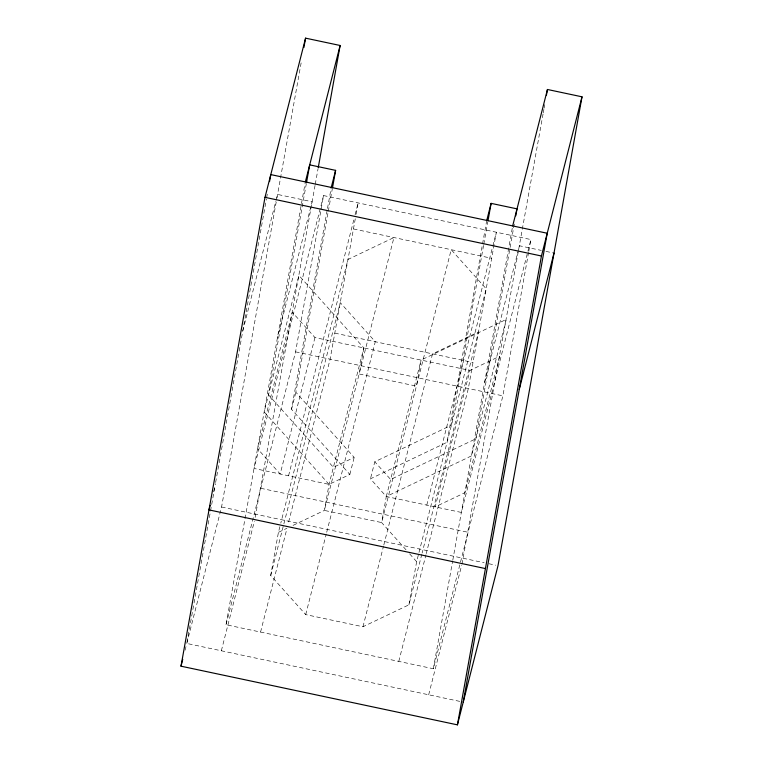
<?xml version="1.0" encoding="UTF-8"?>
<svg xmlns="http://www.w3.org/2000/svg" width="763" height="763" viewBox="0 0 763 763"><rect width="100%" height="100%" fill="white"/><g stroke="black" fill="none" stroke-linecap="round" stroke-linejoin="round"><path stroke-width="0.57" stroke-dasharray="3.81 2.86" d="M459.765 701.378L186.792 643.447L215.424 483.666M215.624 482.502L266.401 199.086M266.611 197.922L267.451 193.249M186.792 643.447L221.566 507.004L276.731 199.114M276.94 197.951L301.604 60.306M528.597 252.391L502.893 395.844L433.336 668.731L226.01 624.735L305.143 183.091M306.354 183.53L268.49 394.824L333.393 467.318L354.194 457.39L295.863 392.239L328.08 212.41M315.052 185.438L254.661 520.07M315.262 184.274L317.98 169.109M226.01 624.735L295.567 351.848L323.569 195.566L530.895 239.563L528.807 251.227M323.569 195.566L254.012 468.444L329.053 484.371L349.845 474.443L291.514 409.292L327.289 209.606M327.499 208.442L331.266 187.421M328.29 211.237L332.267 189.052M421.834 554.167L408.92 604.83L362.969 626.757L305.715 614.606L270.703 575.502L278.428 532.345L280.488 524.286M355.281 218.752L330.121 359.182L288.042 524.286M356.092 214.222L358.124 202.901L354.614 216.654M329.053 484.371L264.151 411.886L298.924 275.443L363.827 347.928L329.053 484.371L324.38 510.418L292.324 525.717M363.827 347.928L359.163 373.975L416.417 386.126L421.081 360.079L506.25 319.439L471.477 455.883L386.297 496.522L381.634 522.569L406.536 550.381M408.92 604.83L416.646 561.673L486.203 288.796L451.191 249.682L381.634 522.569L324.38 510.418L393.937 237.531L347.985 259.458L280.784 523.132M486.756 220.421L447.004 442.292L370.446 478.821L386.297 496.522L461.338 512.44L530.895 239.563M483.57 245.4L451.353 425.229L374.795 461.758L370.446 478.821M483.78 244.236L487.757 222.052M433.336 668.731L452.564 561.425M452.774 560.261L512.259 228.251M514.3 224.026L475.816 438.82L390.646 479.469L374.795 461.758M543.065 113.973L461.987 564.067M543.275 112.8L543.895 109.309M544.105 108.136L544.734 104.636M242.796 330.875L275.815 201.318M276.111 200.173L277.57 194.431L312.124 201.766L277.351 338.209M213.63 491.715L214.794 487.166M185.056 650.267L186.496 644.582M221.346 650.782L254.375 521.215M291.514 409.292L295.863 392.239M314.957 337.561L280.183 474.004L257.551 448.72L292.324 312.277L314.957 337.561L469.951 370.446L499.651 356.273L464.877 492.717L435.168 506.89L469.951 370.446M288.567 475.778L354.328 217.798M270.703 575.502L340.26 302.615L375.272 341.729L326.554 532.86M260.565 632.069L286.869 528.873M305.715 614.606L326.259 534.014M349.845 474.443L354.194 457.39M386.297 496.522L421.081 360.079M362.969 626.757L383.512 546.165M383.808 545.011L432.526 353.879L478.477 331.953L422.12 553.022M426.784 505.116L492.545 247.136M492.831 245.991L496.341 232.229L468.339 388.51L426.25 553.623M398.782 661.397L425.964 554.768M484.667 382.206L519.45 245.762L541.339 250.407M428.672 694.778L461.691 565.211M278.428 532.345L286.983 528.263M545.946 251.389L554.005 253.097M353.46 228.948L491.677 258.276M334.785 333.135L473.003 362.463M295.567 351.848L502.893 395.844M260.793 488.291L468.12 532.288M221.566 507.004L484.181 562.732M488.787 563.714L495.702 565.183M409.645 553.852L416.646 561.673"/><path stroke-width="1.14" d="M512.669 225.924L547.452 89.481L582.007 96.815L498.001 565.669L457.428 724.85L180.993 666.185L264.999 197.331L305.572 38.15L340.126 45.484L318.19 167.946M269.539 181.594L270.798 174.593L547.224 233.249L463.227 702.113M303.903 47.478L305.572 38.15M306.564 182.367L309.692 164.865L335.615 170.368L332.477 187.889M487.967 220.879L491.105 203.368L517.018 208.862L515.769 215.862M546.403 95.308L547.452 89.481M457.428 724.85L541.434 255.996L582.007 96.815M210.159 505.354L208.995 509.903L485.43 568.569M180.993 666.185L182.729 659.366M305.353 181.928L340.126 45.484M331.266 187.421L335.615 170.368M486.756 220.421L491.105 203.368M519.221 389.54L554.005 253.097M264.999 197.331L541.434 255.996"/></g></svg>
